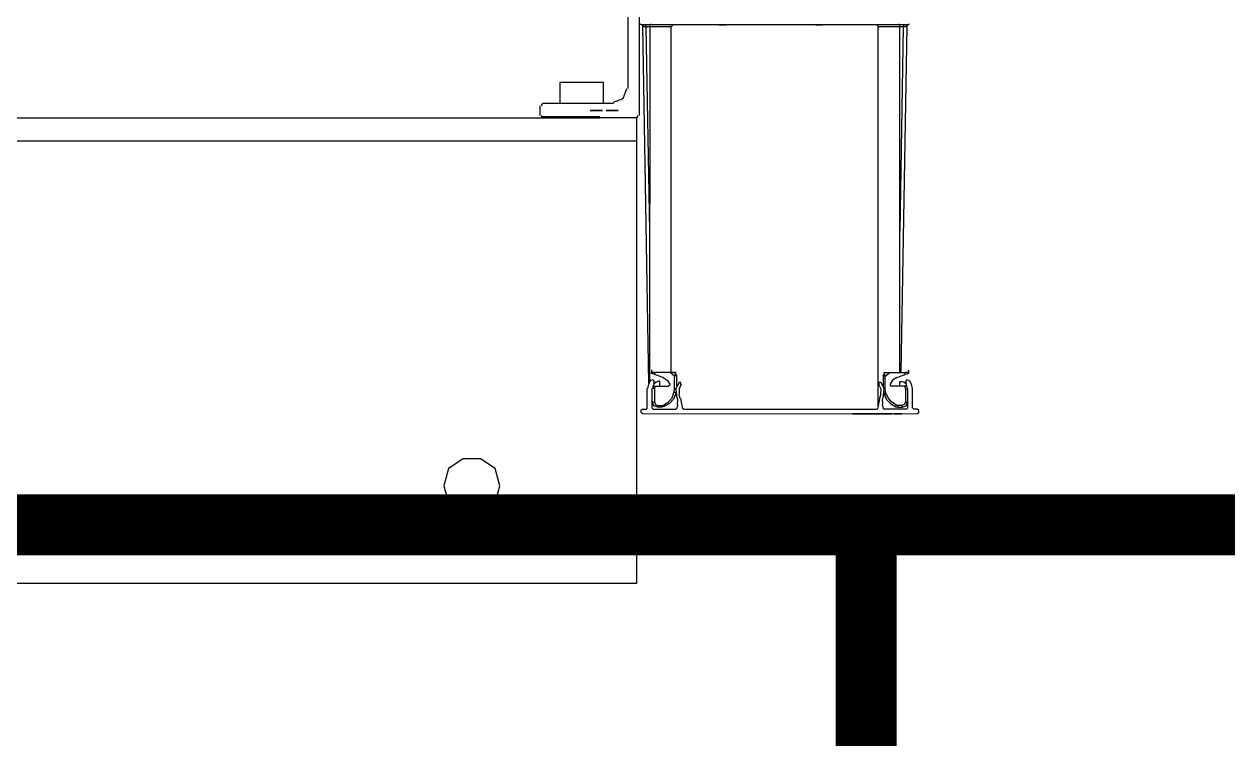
# Model space of a CAD drawing. Header units: millimetres. Extents: x 0 to 99.3, y 0 to 70.2.
# Drawn here: x 22.0454 to 22.4402, y 31.0057 to 31.2399 of the extents above; entities that cross this region are included whole.
import ezdxf

# ---------------------------------------------------------------- set-up
doc = ezdxf.new("R2010")
doc.units = ezdxf.units.MM
doc.layers.add('INST. VOZ Y DATOS', color=40, linetype='Continuous', lineweight=0)
doc.layers.add('Muebles', color=2, linetype='Continuous')

# ---------------------------------------------------------------- blocks, each defined once
blk = doc.blocks.new('racki')
at = {"layer": 'Muebles'}
for p, q in [((1559.0708, 470.53856), (1559.0708, 470.68348)), ((1559.0708, 470.68348), (1559.58563, 470.68348)), ((1559.12204, 470.66026), (1559.11724, 470.65706)), ((1559.12765, 470.66026), (1559.12204, 470.66026)), ((1559.13245, 470.65706), (1559.12765, 470.66026)), ((1559.11724, 470.65706), (1559.11564, 470.65145)), ((1559.13405, 470.65145), (1559.13245, 470.65706)), ((1559.11564, 470.65145), (1559.11724, 470.64585)), ((1559.13245, 470.64585), (1559.13405, 470.65145)), ((1559.11724, 470.64585), (1559.12204, 470.64264)), ((1559.12765, 470.64264), (1559.13245, 470.64585)), ((1559.12204, 470.64264), (1559.12765, 470.64264)), ((1558.97883, 470.62778), (1558.97823, 470.62748)), ((1558.97823, 470.62748), (1558.97823, 470.62678)), ((1558.97823, 470.62678), (1558.97883, 470.62638)), ((1559.0688, 470.62785), (1558.97883, 470.62788)), ((1558.97883, 470.62638), (1558.98003, 470.62638)), ((1558.98013, 470.62617), (1558.98003, 470.62627)), ((1558.98023, 470.62607), (1558.98013, 470.62617)), ((1558.98033, 470.62607), (1558.98033, 470.61957)), ((1558.98183, 470.62607), (1558.98183, 470.61957)), ((1558.98203, 470.62617), (1558.98193, 470.62607)), ((1558.98213, 470.62627), (1558.98203, 470.62617)), ((1558.98213, 470.62637), (1558.98954, 470.62637)), ((1558.98373, 470.62577), (1558.98243, 470.62527)), ((1558.98513, 470.62577), (1558.98373, 470.62577)), ((1558.98373, 470.62557), (1558.98373, 470.62577)), ((1558.98383, 470.62788), (1558.98503, 470.62787)), ((1558.98383, 470.62788), (1558.98643, 470.62787)), ((1558.98463, 470.62787), (1558.98383, 470.62788)), ((1558.98383, 470.62788), (1558.98643, 470.62787)), ((1558.98643, 470.62787), (1558.98383, 470.62788)), ((1558.98383, 470.62788), (1558.98413, 470.62788)), ((1558.98413, 470.62788), (1558.98383, 470.62788)), ((1558.98533, 470.62787), (1558.98383, 470.62788)), ((1558.98383, 470.62788), (1558.98413, 470.62788)), ((1558.98393, 470.62788), (1558.98383, 470.62788)), ((1558.98383, 470.62788), (1558.98393, 470.62788)), ((1558.98383, 470.62788), (1558.98643, 470.62787)), ((1558.98453, 470.62788), (1558.98383, 470.62788)), ((1558.98593, 470.62787), (1558.98383, 470.62788)), ((1558.98383, 470.62788), (1558.98593, 470.62787)), ((1558.98593, 470.62787), (1558.98383, 470.62788)), ((1558.98383, 470.62788), (1558.98643, 470.62787)), ((1558.98643, 470.62787), (1558.98383, 470.62788)), ((1558.98383, 470.62788), (1558.98593, 470.62787)), ((1558.98593, 470.62787), (1558.98383, 470.62788)), ((1558.98383, 470.62788), (1558.98593, 470.62787)), ((1558.98593, 470.62787), (1558.98383, 470.62788)), ((1558.98383, 470.62788), (1558.98643, 470.62787)), ((1558.98643, 470.62787), (1558.98383, 470.62788)), ((1558.98383, 470.62788), (1558.98593, 470.62787)), ((1558.98383, 470.62788), (1558.98643, 470.62787)), ((1558.98453, 470.62788), (1558.98383, 470.62788)), ((1558.98383, 470.62788), (1558.98413, 470.62788)), ((1558.98413, 470.62788), (1558.98383, 470.62788)), ((1558.98383, 470.62788), (1558.98643, 470.62787)), ((1558.98643, 470.62787), (1558.98383, 470.62788)), ((1558.98413, 470.62788), (1558.98383, 470.62788)), ((1558.98383, 470.62788), (1558.98643, 470.62787)), ((1558.98643, 470.62787), (1558.98383, 470.62788)), ((1558.98383, 470.62788), (1558.98543, 470.62787)), ((1558.98543, 470.62787), (1558.98383, 470.62788)), ((1558.98383, 470.62788), (1558.98643, 470.62787)), ((1558.98453, 470.62788), (1558.98383, 470.62788)), ((1558.98383, 470.62788), (1558.98643, 470.62787)), ((1558.98643, 470.62787), (1558.98383, 470.62788)), ((1558.98383, 470.62788), (1558.98413, 470.62788)), ((1558.98383, 470.62788), (1558.98643, 470.62787)), ((1558.98643, 470.62787), (1558.98383, 470.62788)), ((1558.98383, 470.62788), (1558.98543, 470.62787)), ((1558.98543, 470.62787), (1558.98383, 470.62788)), ((1558.98383, 470.62788), (1558.98583, 470.62787)), ((1558.98583, 470.62787), (1558.98383, 470.62788)), ((1558.98393, 470.62788), (1558.98383, 470.62788)), ((1558.98383, 470.62788), (1558.98643, 470.62787)), ((1558.98393, 470.62788), (1558.98653, 470.62787)), ((1558.98403, 470.62788), (1558.98393, 470.62788)), ((1558.98393, 470.62788), (1558.98403, 470.62788)), ((1558.98403, 470.62788), (1558.98393, 470.62788)), ((1558.98413, 470.62788), (1558.98403, 470.62788)), ((1558.98403, 470.62788), (1558.98413, 470.62788)), ((1558.98413, 470.62788), (1558.98403, 470.62788)), ((1558.98413, 470.62788), (1558.98653, 470.62787)), ((1558.98423, 470.62788), (1558.98413, 470.62788)), ((1558.98433, 470.62788), (1558.98423, 470.62788)), ((1558.98443, 470.62788), (1558.98433, 470.62788)), ((1558.98443, 470.62788), (1558.98613, 470.62787)), ((1558.98453, 470.62788), (1558.98443, 470.62788)), ((1558.98453, 470.62788), (1558.98463, 470.62787)), ((1558.98483, 470.62787), (1558.98453, 470.62788)), ((1558.98483, 470.62787), (1558.98453, 470.62788)), ((1558.98483, 470.62787), (1558.98453, 470.62788)), ((1558.98453, 470.62788), (1558.98463, 470.62787)), ((1558.98493, 470.62787), (1558.98453, 470.62788)), ((1558.98463, 470.62787), (1558.98453, 470.62788)), ((1558.98643, 470.62787), (1558.98463, 470.62787)), ((1558.98463, 470.62787), (1558.98473, 470.62787)), ((1558.98463, 470.62787), (1558.98473, 470.62787)), ((1558.98473, 470.62787), (1558.98463, 470.62787)), ((1558.98473, 470.62787), (1558.98483, 470.62787)), ((1558.98473, 470.62787), (1558.98563, 470.62787)), ((1558.98563, 470.62787), (1558.98473, 470.62787)), ((1558.98473, 470.62787), (1558.98563, 470.62787)), ((1558.98563, 470.62787), (1558.98473, 470.62787)), ((1558.98473, 470.62787), (1558.98483, 470.62787)), ((1558.98473, 470.62787), (1558.98563, 470.62787)), ((1558.98563, 470.62787), (1558.98473, 470.62787)), ((1558.98483, 470.62787), (1558.98473, 470.62787)), ((1558.98483, 470.62787), (1558.98533, 470.62787)), ((1558.98553, 470.62787), (1558.98483, 470.62787)), ((1558.98643, 470.62787), (1558.98483, 470.62787)), ((1558.98483, 470.62787), (1558.98643, 470.62787)), ((1558.98643, 470.62787), (1558.98483, 470.62787)), ((1558.98483, 470.62787), (1558.98643, 470.62787)), ((1558.98553, 470.62787), (1558.98483, 470.62787)), ((1558.98553, 470.62787), (1558.98483, 470.62787)), ((1558.98483, 470.62787), (1558.98493, 470.62787)), ((1558.98493, 470.62787), (1558.98483, 470.62787)), ((1558.98643, 470.62787), (1558.98493, 470.62787)), ((1558.98493, 470.62787), (1558.98643, 470.62787)), ((1558.98643, 470.62787), (1558.98493, 470.62787)), ((1558.98493, 470.62787), (1558.98643, 470.62787)), ((1558.98503, 470.62787), (1558.98493, 470.62787)), ((1558.98513, 470.62787), (1558.98503, 470.62787)), ((1558.98513, 470.62787), (1558.98503, 470.62787)), ((1558.98533, 470.62787), (1558.98513, 470.62787)), ((1558.98523, 470.62787), (1558.98513, 470.62787)), ((1558.98573, 470.62557), (1558.98513, 470.62577)), ((1558.98513, 470.62567), (1558.98513, 470.62577)), ((1558.98533, 470.62787), (1558.98523, 470.62787)), ((1558.98563, 470.62787), (1558.98533, 470.62787)), ((1558.98533, 470.62787), (1558.98543, 470.62787)), ((1558.98543, 470.62787), (1558.98533, 470.62787)), ((1558.98543, 470.62787), (1558.98533, 470.62787)), ((1558.98543, 470.62787), (1558.98553, 470.62787)), ((1558.98553, 470.62787), (1558.98543, 470.62787)), ((1558.98583, 470.62787), (1558.98543, 470.62787)), ((1558.98543, 470.62787), (1558.98553, 470.62787)), ((1558.98553, 470.62787), (1558.98543, 470.62787)), ((1558.98583, 470.62787), (1558.98553, 470.62787)), ((1558.98553, 470.62787), (1558.98563, 470.62787)), ((1558.98563, 470.62787), (1558.98553, 470.62787)), ((1558.98583, 470.62787), (1558.98553, 470.62787)), ((1558.98583, 470.62787), (1558.98553, 470.62787)), ((1558.98553, 470.62787), (1558.98563, 470.62787)), ((1558.98563, 470.62787), (1558.98553, 470.62787)), ((1558.98583, 470.62787), (1558.98563, 470.62787)), ((1558.98563, 470.62787), (1558.98573, 470.62787)), ((1558.98573, 470.62787), (1558.98563, 470.62787)), ((1558.98563, 470.62787), (1558.98573, 470.62787)), ((1558.98573, 470.62787), (1558.98563, 470.62787)), ((1558.98573, 470.62787), (1558.98583, 470.62787)), ((1558.98583, 470.62787), (1558.98573, 470.62787)), ((1558.98573, 470.62787), (1558.98583, 470.62787)), ((1558.98583, 470.62787), (1558.98573, 470.62787)), ((1558.98643, 470.62787), (1558.98583, 470.62787)), ((1558.98593, 470.62787), (1558.98583, 470.62787)), ((1558.98643, 470.62787), (1558.98583, 470.62787)), ((1558.98643, 470.62787), (1558.98583, 470.62787)), ((1558.98583, 470.62787), (1558.98643, 470.62787)), ((1558.98643, 470.62787), (1558.98583, 470.62787)), ((1558.98593, 470.62787), (1558.98583, 470.62787)), ((1558.98613, 470.62787), (1558.98593, 470.62787)), ((1558.98613, 470.62787), (1558.98593, 470.62787)), ((1558.98623, 470.62787), (1558.98613, 470.62787)), ((1558.98633, 470.62787), (1558.98623, 470.62787)), ((1558.98643, 470.62787), (1558.98633, 470.62787)), ((1558.99985, 470.62787), (1558.98714, 470.62787)), ((1558.98714, 470.62787), (1558.99985, 470.62787)), ((1558.99985, 470.62787), (1558.98714, 470.62787)), ((1558.99874, 470.62787), (1558.98824, 470.62787)), ((1558.98824, 470.62787), (1558.99154, 470.62787)), ((1558.99414, 470.62787), (1558.98944, 470.62787)), ((1558.98944, 470.62787), (1558.99534, 470.62787)), ((1558.98944, 470.62787), (1558.99164, 470.62787)), ((1558.99164, 470.62787), (1558.98944, 470.62787)), ((1558.98944, 470.62787), (1558.99534, 470.62787)), ((1558.99724, 470.62787), (1558.98944, 470.62787)), ((1558.98944, 470.62787), (1558.99194, 470.62787)), ((1558.99534, 470.62787), (1558.98944, 470.62787)), ((1558.98944, 470.62787), (1558.99534, 470.62787)), ((1558.98944, 470.62787), (1558.99414, 470.62787)), ((1558.98954, 470.62787), (1558.98944, 470.62787)), ((1558.98944, 470.62787), (1558.99534, 470.62787)), ((1558.99214, 470.62787), (1558.98944, 470.62787)), ((1558.98944, 470.62787), (1558.99044, 470.62787)), ((1558.99044, 470.62787), (1558.98944, 470.62787)), ((1558.98964, 470.62787), (1558.98954, 470.62787)), ((1558.98984, 470.62627), (1558.98954, 470.62637)), ((1558.98974, 470.62787), (1558.98964, 470.62787)), ((1558.98984, 470.62787), (1558.98974, 470.62787)), ((1558.98994, 470.62787), (1558.98984, 470.62787)), ((1558.99004, 470.62597), (1558.98984, 470.62627)), ((1558.99004, 470.62787), (1558.98994, 470.62787)), ((1558.99014, 470.62787), (1558.99004, 470.62787)), ((1558.99024, 470.62487), (1558.99004, 470.62587)), ((1558.99024, 470.62787), (1558.99014, 470.62787)), ((1558.99024, 470.62787), (1558.99014, 470.62787)), ((1558.99044, 470.62787), (1558.99024, 470.62787)), ((1558.99454, 470.62787), (1558.99024, 470.62787)), ((1558.99064, 470.62787), (1558.99044, 470.62787)), ((1558.99534, 470.62787), (1558.99064, 470.62787)), ((1558.99084, 470.62787), (1558.99074, 470.62787)), ((1558.99074, 470.62787), (1558.99084, 470.62787)), ((1558.99414, 470.62787), (1558.99084, 470.62787)), ((1558.99084, 470.62787), (1558.99094, 470.62787)), ((1558.99104, 470.62787), (1558.99084, 470.62787)), ((1558.99084, 470.62787), (1558.99094, 470.62787)), ((1558.99094, 470.62787), (1558.99104, 470.62787)), ((1558.99094, 470.62787), (1558.99104, 470.62787)), ((1558.99104, 470.62787), (1558.99114, 470.62787)), ((1558.99104, 470.62787), (1558.99114, 470.62787)), ((1558.99114, 470.62787), (1558.99124, 470.62787)), ((1558.99114, 470.62787), (1558.99534, 470.62787)), ((1558.99114, 470.62287), (1558.99164, 470.62587)), ((1558.99124, 470.62787), (1558.99374, 470.62787)), ((1558.99134, 470.62787), (1558.99534, 470.62787)), ((1558.99534, 470.62787), (1558.99134, 470.62787)), ((1558.99154, 470.62787), (1558.99164, 470.62787)), ((1558.99164, 470.62787), (1558.99174, 470.62787)), ((1558.99184, 470.62627), (1558.99164, 470.62597)), ((1558.99334, 470.62787), (1558.99174, 470.62787)), ((1558.99174, 470.62787), (1558.99334, 470.62787)), ((1558.99174, 470.62787), (1558.99184, 470.62787)), ((1558.99184, 470.62787), (1558.99194, 470.62787)), ((1558.99214, 470.62637), (1558.99184, 470.62627)), ((1558.99194, 470.62787), (1558.99204, 470.62787)), ((1558.99194, 470.62787), (1558.99204, 470.62787)), ((1558.99204, 470.62787), (1558.99514, 470.62787)), ((1558.99204, 470.62787), (1558.99214, 470.62787)), ((1558.99204, 470.62787), (1558.99214, 470.62787)), ((1558.99214, 470.62787), (1558.99334, 470.62787)), ((1558.99214, 470.62787), (1558.99794, 470.62787)), ((1558.99274, 470.62787), (1558.99214, 470.62787)), ((1558.99214, 470.62787), (1558.99224, 470.62787)), ((1558.99274, 470.62787), (1558.99214, 470.62787)), ((1558.99214, 470.62787), (1558.99224, 470.62787)), ((1558.99224, 470.62787), (1558.99214, 470.62787)), ((1558.99214, 470.62787), (1558.99264, 470.62787)), ((1558.99214, 470.62787), (1558.99234, 470.62787)), ((1559.05539, 470.62636), (1558.99214, 470.62637)), ((1558.99234, 470.62787), (1558.99224, 470.62787)), ((1558.99224, 470.62787), (1558.99284, 470.62787)), ((1558.99224, 470.62787), (1558.99284, 470.62787)), ((1558.99264, 470.62787), (1558.99224, 470.62787)), ((1558.99234, 470.62787), (1558.99744, 470.62787)), ((1558.99244, 470.62787), (1558.99234, 470.62787)), ((1558.99254, 470.62787), (1558.99244, 470.62787)), ((1558.99264, 470.62787), (1558.99254, 470.62787)), ((1558.99274, 470.62787), (1558.99264, 470.62787)), ((1558.99314, 470.62787), (1558.99264, 470.62787)), ((1558.99264, 470.62787), (1558.99314, 470.62787)), ((1558.99284, 470.62787), (1558.99274, 470.62787)), ((1558.99294, 470.62787), (1558.99274, 470.62787)), ((1558.99324, 470.62787), (1558.99274, 470.62787)), ((1558.99294, 470.62787), (1558.99284, 470.62787)), ((1558.99284, 470.62787), (1558.99314, 470.62787)), ((1558.99284, 470.62787), (1558.99334, 470.62787)), ((1558.99314, 470.62787), (1558.99294, 470.62787)), ((1558.99324, 470.62787), (1558.99294, 470.62787)), ((1558.99324, 470.62787), (1558.99314, 470.62787)), ((1558.99534, 470.62787), (1558.99314, 470.62787)), ((1558.99314, 470.62787), (1558.99534, 470.62787)), ((1558.99314, 470.62787), (1558.99334, 470.62787)), ((1558.99364, 470.62787), (1558.99314, 470.62787)), ((1558.99314, 470.62787), (1558.99364, 470.62787)), ((1558.99344, 470.62787), (1558.99324, 470.62787)), ((1558.99354, 470.62787), (1558.99324, 470.62787)), ((1558.99604, 470.62787), (1558.99324, 470.62787)), ((1558.99324, 470.62787), (1558.99334, 470.62787)), ((1558.99384, 470.62787), (1558.99324, 470.62787)), ((1558.99334, 470.62787), (1558.99324, 470.62787)), ((1558.99324, 470.62787), (1558.99334, 470.62787)), ((1558.99334, 470.62787), (1558.99394, 470.62787)), ((1558.99334, 470.62787), (1558.99354, 470.62787)), ((1558.99334, 470.62787), (1558.99394, 470.62787)), ((1558.99344, 470.62787), (1558.99334, 470.62787)), ((1558.99334, 470.62787), (1558.99344, 470.62787)), ((1558.99354, 470.62787), (1558.99334, 470.62787)), ((1558.99334, 470.62787), (1558.99354, 470.62787)), ((1558.99334, 470.62787), (1558.99354, 470.62787)), ((1558.99344, 470.62787), (1558.99334, 470.62787)), ((1558.99354, 470.62787), (1558.99344, 470.62787)), ((1558.99364, 470.62787), (1558.99344, 470.62787)), ((1558.99344, 470.62787), (1558.99374, 470.62787)), ((1558.99364, 470.62787), (1558.99344, 470.62787)), ((1558.99374, 470.62787), (1558.99354, 470.62787)), ((1558.99384, 470.62787), (1558.99354, 470.62787)), ((1558.99354, 470.62787), (1558.99364, 470.62787)), ((1558.99374, 470.62787), (1558.99354, 470.62787)), ((1558.99354, 470.62787), (1558.99374, 470.62787)), ((1558.99354, 470.62787), (1558.99364, 470.62787)), ((1558.99364, 470.62787), (1558.99564, 470.62787)), ((1558.99414, 470.62787), (1558.99364, 470.62787)), ((1558.99364, 470.62787), (1558.99414, 470.62787)), ((1558.99394, 470.62787), (1558.99364, 470.62787)), ((1558.99364, 470.62787), (1558.99384, 470.62787)), ((1558.99374, 470.62787), (1558.99364, 470.62787)), ((1558.99374, 470.62787), (1558.99384, 470.62787)), ((1558.99394, 470.62787), (1558.99374, 470.62787)), ((1558.99374, 470.62787), (1558.99384, 470.62787)), ((1558.99384, 470.62787), (1558.99374, 470.62787)), ((1558.99374, 470.62787), (1558.99414, 470.62787)), ((1558.99394, 470.62787), (1558.99374, 470.62787)), ((1558.99384, 470.62787), (1558.99814, 470.62787)), ((1558.99384, 470.62787), (1558.99394, 470.62787)), ((1558.99444, 470.62787), (1558.99384, 470.62787)), ((1558.99384, 470.62787), (1558.99394, 470.62787)), ((1558.99414, 470.62787), (1558.99384, 470.62787)), ((1558.99384, 470.62787), (1558.99404, 470.62787)), ((1558.99394, 470.62787), (1558.99404, 470.62787)), ((1558.99414, 470.62787), (1558.99394, 470.62787)), ((1558.99394, 470.62787), (1558.99414, 470.62787)), ((1558.99394, 470.62787), (1558.99444, 470.62787)), ((1558.99424, 470.62787), (1558.99394, 470.62787)), ((1558.99394, 470.62787), (1558.99424, 470.62787)), ((1558.99414, 470.62787), (1558.99394, 470.62787)), ((1558.99404, 470.62787), (1558.99414, 470.62787)), ((1558.99404, 470.62787), (1558.99424, 470.62787)), ((1558.99424, 470.62787), (1558.99414, 470.62787)), ((1558.99414, 470.62787), (1558.99444, 470.62787)), ((1558.99414, 470.62787), (1558.99534, 470.62787)), ((1558.99534, 470.62787), (1558.99414, 470.62787)), ((1558.99414, 470.62787), (1558.99464, 470.62787)), ((1558.99464, 470.62787), (1558.99414, 470.62787)), ((1558.99424, 470.62787), (1558.99414, 470.62787)), ((1558.99414, 470.62787), (1558.99424, 470.62787)), ((1558.99434, 470.62787), (1558.99414, 470.62787)), ((1558.99444, 470.62787), (1558.99424, 470.62787)), ((1558.99424, 470.62787), (1558.99444, 470.62787)), ((1558.99444, 470.62787), (1558.99434, 470.62787)), ((1558.99464, 470.62787), (1558.99444, 470.62787)), ((1558.99444, 470.62787), (1558.99494, 470.62787)), ((1558.99444, 470.62787), (1558.99494, 470.62787)), ((1558.99494, 470.62787), (1558.99444, 470.62787)), ((1558.99444, 470.62787), (1558.99454, 470.62787)), ((1558.99464, 470.62787), (1558.99444, 470.62787)), ((1558.99464, 470.62787), (1558.99454, 470.62787)), ((1558.99454, 470.62787), (1558.99474, 470.62787)), ((1558.99464, 470.62787), (1558.99554, 470.62787)), ((1558.99484, 470.62787), (1558.99464, 470.62787)), ((1558.99464, 470.62787), (1558.99514, 470.62787)), ((1558.99514, 470.62787), (1558.99464, 470.62787)), ((1558.99474, 470.62787), (1558.99464, 470.62787)), ((1558.99484, 470.62787), (1558.99464, 470.62787)), ((1558.99484, 470.62787), (1558.99474, 470.62787)), ((1558.99474, 470.62787), (1558.99494, 470.62787)), ((1558.99504, 470.62787), (1558.99484, 470.62787)), ((1558.99494, 470.62787), (1558.99484, 470.62787)), ((1558.99504, 470.62787), (1558.99484, 470.62787)), ((1558.99494, 470.62787), (1558.99544, 470.62787)), ((1558.99494, 470.62787), (1558.99544, 470.62787)), ((1558.99494, 470.62787), (1558.99534, 470.62787)), ((1558.99544, 470.62787), (1558.99494, 470.62787)), ((1558.99504, 470.62787), (1558.99494, 470.62787)), ((1558.99494, 470.62787), (1558.99514, 470.62787)), ((1558.99524, 470.62787), (1558.99504, 470.62787)), ((1558.99514, 470.62787), (1558.99504, 470.62787)), ((1558.99524, 470.62787), (1558.99504, 470.62787)), ((1558.99514, 470.62787), (1558.99534, 470.62787)), ((1558.99514, 470.62787), (1558.99564, 470.62787)), ((1558.99564, 470.62787), (1558.99514, 470.62787)), ((1558.99524, 470.62787), (1558.99514, 470.62787)), ((1558.99514, 470.62787), (1558.99534, 470.62787)), ((1558.99544, 470.62787), (1558.99524, 470.62787)), ((1558.99534, 470.62787), (1558.99524, 470.62787)), ((1558.99544, 470.62787), (1558.99524, 470.62787)), ((1558.99534, 470.62787), (1558.99824, 470.62787)), ((1558.99534, 470.62787), (1558.99554, 470.62787)), ((1558.99534, 470.62787), (1558.99584, 470.62787)), ((1558.99534, 470.62787), (1558.99554, 470.62787)), ((1558.99564, 470.62787), (1558.99544, 470.62787)), ((1558.99544, 470.62787), (1558.99594, 470.62787)), ((1558.99584, 470.62787), (1558.99544, 470.62787)), ((1558.99564, 470.62787), (1558.99544, 470.62787)), ((1558.99554, 470.62787), (1558.99584, 470.62787)), ((1558.99554, 470.62787), (1558.99574, 470.62787)), ((1558.99584, 470.62787), (1558.99564, 470.62787)), ((1558.99564, 470.62787), (1558.99574, 470.62787)), ((1558.99564, 470.62787), (1558.99614, 470.62787)), ((1558.99604, 470.62787), (1558.99564, 470.62787)), ((1558.99584, 470.62787), (1558.99564, 470.62787)), ((1558.99574, 470.62787), (1558.99584, 470.62787)), ((1558.99574, 470.62787), (1558.99594, 470.62787)), ((1558.99604, 470.62787), (1558.99584, 470.62787)), ((1558.99584, 470.62787), (1558.99604, 470.62787)), ((1558.99584, 470.62787), (1558.99594, 470.62787)), ((1558.99584, 470.62787), (1558.99634, 470.62787)), ((1558.99634, 470.62787), (1558.99584, 470.62787)), ((1558.99594, 470.62787), (1558.99584, 470.62787)), ((1558.99594, 470.62787), (1558.99614, 470.62787)), ((1558.99594, 470.62787), (1558.99604, 470.62787)), ((1558.99614, 470.62787), (1558.99594, 470.62787)), ((1558.99594, 470.62787), (1558.99604, 470.62787)), ((1558.99614, 470.62787), (1558.99604, 470.62787)), ((1558.99604, 470.62787), (1558.99624, 470.62787)), ((1558.99654, 470.62787), (1558.99604, 470.62787)), ((1558.99604, 470.62787), (1558.99624, 470.62787)), ((1558.99634, 470.62787), (1558.99614, 470.62787)), ((1558.99614, 470.62787), (1558.99634, 470.62787)), ((1558.99614, 470.62787), (1558.99654, 470.62787)), ((1558.99634, 470.62787), (1558.99614, 470.62787)), ((1558.99624, 470.62787), (1558.99634, 470.62787)), ((1558.99634, 470.62787), (1558.99624, 470.62787)), ((1558.99624, 470.62787), (1558.99634, 470.62787)), ((1558.99624, 470.62787), (1558.99644, 470.62787)), ((1558.99654, 470.62787), (1558.99634, 470.62787)), ((1558.99634, 470.62787), (1558.99644, 470.62787)), ((1558.99634, 470.62787), (1558.99704, 470.62787)), ((1558.99634, 470.62787), (1558.99704, 470.62787)), ((1558.99714, 470.62787), (1558.99634, 470.62787)), ((1558.99634, 470.62787), (1558.99644, 470.62787)), ((1558.99644, 470.62787), (1558.99634, 470.62787)), ((1558.99634, 470.62787), (1558.99644, 470.62787)), ((1558.99644, 470.62787), (1558.99634, 470.62787)), ((1558.99654, 470.62787), (1558.99634, 470.62787)), ((1558.99644, 470.62787), (1558.99664, 470.62787)), ((1558.99644, 470.62787), (1558.99664, 470.62787)), ((1558.99664, 470.62787), (1558.99644, 470.62787)), ((1558.99644, 470.62787), (1558.99664, 470.62787)), ((1558.99664, 470.62787), (1558.99644, 470.62787)), ((1558.99644, 470.62787), (1558.99664, 470.62787)), ((1558.99674, 470.62787), (1558.99654, 470.62787)), ((1558.99654, 470.62787), (1558.99694, 470.62787)), ((1558.99684, 470.62787), (1558.99654, 470.62787)), ((1558.99664, 470.62787), (1558.99654, 470.62787)), ((1558.99664, 470.62787), (1558.99814, 470.62787)), ((1558.99664, 470.62787), (1558.99674, 470.62787)), ((1558.99664, 470.62787), (1558.99684, 470.62787)), ((1558.99674, 470.62787), (1558.99664, 470.62787)), ((1558.99664, 470.62787), (1558.99674, 470.62787)), ((1558.99684, 470.62787), (1558.99664, 470.62787)), ((1558.99664, 470.62787), (1558.99674, 470.62787)), ((1558.99684, 470.62787), (1558.99674, 470.62787)), ((1558.99674, 470.62787), (1558.99684, 470.62787)), ((1558.99694, 470.62787), (1558.99674, 470.62787)), ((1558.99674, 470.62787), (1558.99694, 470.62787)), ((1558.99674, 470.62787), (1558.99694, 470.62787)), ((1558.99704, 470.62787), (1558.99684, 470.62787)), ((1558.99684, 470.62787), (1558.99704, 470.62787)), ((1558.99754, 470.62787), (1558.99684, 470.62787)), ((1558.99684, 470.62787), (1558.99694, 470.62787)), ((1558.99694, 470.62787), (1558.99684, 470.62787)), ((1558.99694, 470.62787), (1558.99754, 470.62787)), ((1558.99694, 470.62787), (1558.99704, 470.62787)), ((1558.99714, 470.62787), (1558.99704, 470.62787)), ((1558.99704, 470.62787), (1558.99714, 470.62787)), ((1558.99704, 470.62787), (1558.99764, 470.62787)), ((1558.99704, 470.62787), (1558.99764, 470.62787)), ((1558.99704, 470.62787), (1558.99724, 470.62787)), ((1558.99734, 470.62787), (1558.99714, 470.62787)), ((1558.99714, 470.62787), (1558.99724, 470.62787)), ((1558.99764, 470.62787), (1558.99714, 470.62787)), ((1558.99744, 470.62787), (1558.99734, 470.62787)), ((1558.99754, 470.62787), (1558.99744, 470.62787)), ((1558.99744, 470.62787), (1558.99754, 470.62787)), ((1558.99764, 470.62787), (1558.99754, 470.62787)), ((1558.99754, 470.62787), (1558.99814, 470.62787)), ((1558.99804, 470.62787), (1558.99754, 470.62787)), ((1558.99754, 470.62787), (1558.99764, 470.62787)), ((1558.99774, 470.62787), (1558.99764, 470.62787)), ((1558.99764, 470.62787), (1558.99804, 470.62787)), ((1558.99764, 470.62787), (1558.99804, 470.62787)), ((1558.99814, 470.62787), (1558.99764, 470.62787)), ((1558.99764, 470.62787), (1558.99784, 470.62787)), ((1558.99784, 470.62787), (1558.99774, 470.62787)), ((1558.99794, 470.62787), (1558.99784, 470.62787)), ((1558.99784, 470.62787), (1558.99794, 470.62787)), ((1558.99804, 470.62787), (1558.99794, 470.62787)), ((1558.99794, 470.62787), (1558.99804, 470.62787)), ((1558.99804, 470.62787), (1558.99814, 470.62787)), ((1558.99814, 470.62787), (1558.99804, 470.62787)), ((1558.99804, 470.62787), (1558.99814, 470.62787)), ((1558.99814, 470.62787), (1558.99804, 470.62787)), ((1558.99804, 470.62787), (1558.99814, 470.62787)), ((1558.99814, 470.62787), (1558.99824, 470.62787)), ((1558.99824, 470.62787), (1558.99834, 470.62787)), ((1558.99834, 470.62787), (1558.99844, 470.62787)), ((1558.99844, 470.62787), (1558.99854, 470.62787)), ((1558.99854, 470.62787), (1558.99864, 470.62787)), ((1558.99864, 470.62787), (1558.99874, 470.62787)), ((1559.00005, 470.62787), (1558.99915, 470.62787)), ((1558.99915, 470.62787), (1558.99985, 470.62787)), ((1558.99985, 470.62787), (1558.99915, 470.62787)), ((1558.99915, 470.62787), (1558.99985, 470.62787)), ((1558.99985, 470.62787), (1558.99915, 470.62787)), ((1558.99915, 470.62787), (1559.00005, 470.62787)), ((1558.99985, 470.62787), (1558.99915, 470.62787)), ((1558.99915, 470.62787), (1558.99985, 470.62787)), ((1558.99935, 470.62787), (1559.00005, 470.62787)), ((1559.00005, 470.62787), (1558.99935, 470.62787)), ((1559.00005, 470.62787), (1558.99985, 470.62787)), ((1558.99985, 470.62787), (1559.00005, 470.62787)), ((1559.05569, 470.62626), (1559.05539, 470.62636)), ((1559.05589, 470.62595), (1559.05569, 470.62626)), ((1559.05639, 470.62285), (1559.05589, 470.62585)), ((1559.05739, 470.62485), (1559.05749, 470.62585)), ((1559.05769, 470.62625), (1559.05749, 470.62595)), ((1559.05799, 470.62635), (1559.05769, 470.62625)), ((1559.0655, 470.62635), (1559.05799, 470.62635)), ((1559.0618, 470.62555), (1559.0625, 470.62575)), ((1559.0625, 470.62575), (1559.0638, 470.62575)), ((1559.0625, 470.62565), (1559.0625, 470.62575)), ((1559.0638, 470.62555), (1559.0638, 470.62575)), ((1559.0638, 470.62575), (1559.0652, 470.62525)), ((1559.0656, 470.62615), (1559.0655, 470.62625)), ((1559.0657, 470.62605), (1559.0656, 470.62615)), ((1559.0657, 470.62605), (1559.0657, 470.61955)), ((1559.0674, 470.62615), (1559.0673, 470.62605)), ((1559.0673, 470.62605), (1559.0673, 470.61955)), ((1559.0675, 470.62625), (1559.0674, 470.62615)), ((1559.0688, 470.62635), (1559.0675, 470.62635)), ((1559.0694, 470.62735), (1559.0688, 470.62775)), ((1559.0688, 470.62635), (1559.0694, 470.62665)), ((1559.0694, 470.62665), (1559.0694, 470.62735)), ((1558.98243, 470.62527), (1558.98183, 470.62387)), ((1558.98213, 470.62397), (1558.98183, 470.62387)), ((1558.98263, 470.62407), (1558.98213, 470.62397)), ((1558.98263, 470.62407), (1558.98303, 470.62487)), ((1558.98263, 470.61967), (1558.98263, 470.62407)), ((1558.98303, 470.62487), (1558.98383, 470.62517)), ((1558.98383, 470.62517), (1558.98373, 470.62557)), ((1558.98383, 470.62517), (1558.98513, 470.62517)), ((1558.98513, 470.62547), (1558.98513, 470.62567)), ((1558.98513, 470.62517), (1558.98513, 470.62547)), ((1558.98513, 470.62517), (1558.98553, 470.62507)), ((1558.98563, 470.62527), (1558.98553, 470.62507)), ((1558.98553, 470.62507), (1558.98713, 470.62407)), ((1558.98573, 470.62547), (1558.98563, 470.62527)), ((1558.98573, 470.62557), (1558.98573, 470.62547)), ((1558.98753, 470.62457), (1558.98573, 470.62557)), ((1558.98713, 470.62407), (1558.98833, 470.62267)), ((1558.98894, 470.62307), (1558.98753, 470.62457)), ((1558.98833, 470.62267), (1558.98904, 470.62097)), ((1558.98964, 470.62117), (1558.98894, 470.62307)), ((1558.98984, 470.62187), (1558.98964, 470.61967)), ((1558.98984, 470.62187), (1558.99024, 470.62337)), ((1558.99024, 470.62337), (1558.99014, 470.62487)), ((1558.99074, 470.62147), (1558.99094, 470.62217)), ((1558.99094, 470.62217), (1558.99114, 470.62287)), ((1558.99157, 470.62546), (1558.99154, 470.5011)), ((1559.05649, 470.62285), (1559.05669, 470.62215)), ((1559.05669, 470.62215), (1559.05689, 470.62145)), ((1559.05739, 470.62485), (1559.05729, 470.62335)), ((1559.05729, 470.62335), (1559.05769, 470.62185)), ((1559.05789, 470.61965), (1559.05769, 470.62185)), ((1559.05789, 470.62115), (1559.05869, 470.62305)), ((1559.05919, 470.62265), (1559.05859, 470.62095)), ((1559.05869, 470.62305), (1559.05999, 470.62455)), ((1559.0604, 470.62405), (1559.05919, 470.62265)), ((1559.05999, 470.62455), (1559.0618, 470.62555)), ((1559.062, 470.62505), (1559.0604, 470.62405)), ((1559.0618, 470.62555), (1559.0619, 470.62545)), ((1559.0619, 470.62545), (1559.0619, 470.62525)), ((1559.0619, 470.62525), (1559.062, 470.62505)), ((1559.0625, 470.62515), (1559.062, 470.62505)), ((1559.0625, 470.62545), (1559.0625, 470.62565)), ((1559.0625, 470.62515), (1559.0625, 470.62545)), ((1559.0638, 470.62515), (1559.0625, 470.62515)), ((1559.0638, 470.62515), (1559.0638, 470.62555)), ((1559.0646, 470.62485), (1559.0638, 470.62515)), ((1559.0649, 470.62405), (1559.0646, 470.62485)), ((1559.0649, 470.61965), (1559.0649, 470.62405)), ((1559.0649, 470.62405), (1559.0655, 470.62395)), ((1559.0652, 470.62525), (1559.0657, 470.62385)), ((1559.0655, 470.62395), (1559.0657, 470.62385)), ((1558.98033, 470.61957), (1558.98063, 470.61817)), ((1558.98063, 470.61817), (1558.98133, 470.61697)), ((1558.98213, 470.61967), (1558.98183, 470.61957)), ((1558.98193, 470.61957), (1558.98213, 470.61877)), ((1558.98203, 470.61887), (1558.98213, 470.61887)), ((1558.98263, 470.61967), (1558.98213, 470.61967)), ((1558.98213, 470.61887), (1558.98233, 470.61887)), ((1558.98213, 470.61877), (1558.98253, 470.61807)), ((1558.98233, 470.61887), (1558.98253, 470.61887)), ((1558.98263, 470.61727), (1558.98243, 470.61797)), ((1558.98253, 470.61887), (1558.98293, 470.61887)), ((1558.98253, 470.61807), (1558.98313, 470.61757)), ((1558.98293, 470.61887), (1558.98263, 470.61967)), ((1558.98293, 470.61887), (1558.98723, 470.61887)), ((1558.98443, 470.61887), (1558.98443, 470.61727)), ((1558.98683, 470.61687), (1558.98763, 470.61817)), ((1558.98763, 470.61867), (1558.98723, 470.61887)), ((1558.98763, 470.61817), (1558.98763, 470.61867)), ((1558.98904, 470.62097), (1558.98924, 470.61997)), ((1558.98934, 470.62097), (1558.98904, 470.62097)), ((1558.98924, 470.61997), (1558.98923, 470.61556)), ((1558.98964, 470.61997), (1558.98924, 470.61997)), ((1558.98964, 470.62097), (1558.98934, 470.62097)), ((1558.98964, 470.61967), (1558.99064, 470.61767)), ((1558.98993, 470.61536), (1558.98994, 470.61877)), ((1558.99074, 470.62137), (1558.99064, 470.61977)), ((1558.99064, 470.61977), (1558.99134, 470.61827)), ((1558.99134, 470.61766), (1558.99134, 470.61827)), ((1559.05619, 470.61825), (1559.05689, 470.61975)), ((1559.05629, 470.61825), (1559.05629, 470.61765)), ((1559.05689, 470.61975), (1559.05679, 470.62135)), ((1559.05689, 470.61765), (1559.05789, 470.61965)), ((1559.05769, 470.61535), (1559.05769, 470.61875)), ((1559.05799, 470.62095), (1559.05819, 470.62095)), ((1559.05799, 470.61995), (1559.05839, 470.61995)), ((1559.05819, 470.62095), (1559.05859, 470.62095)), ((1559.05859, 470.62095), (1559.05839, 470.61995)), ((1559.05839, 470.61995), (1559.05839, 470.61555)), ((1559.05989, 470.61815), (1559.05999, 470.61865)), ((1559.06079, 470.61685), (1559.05989, 470.61815)), ((1559.05999, 470.61865), (1559.06039, 470.61885)), ((1559.0647, 470.61885), (1559.06039, 470.61885)), ((1559.0632, 470.61885), (1559.0632, 470.61725)), ((1559.0644, 470.61755), (1559.065, 470.61805)), ((1559.0647, 470.61885), (1559.0649, 470.61965)), ((1559.065, 470.61885), (1559.0647, 470.61885)), ((1559.0649, 470.61965), (1559.0655, 470.61965)), ((1559.0653, 470.61885), (1559.065, 470.61885)), ((1559.065, 470.61805), (1559.0654, 470.61875)), ((1559.0652, 470.61795), (1559.065, 470.61725)), ((1559.0655, 470.61885), (1559.0653, 470.61885)), ((1559.0654, 470.61875), (1559.0656, 470.61955)), ((1559.0655, 470.61965), (1559.0657, 470.61955)), ((1559.0656, 470.61885), (1559.0655, 470.61885)), ((1559.0662, 470.61694), (1559.0669, 470.61815)), ((1559.06674, 470.61787), (1559.0688, 470.50078)), ((1559.0669, 470.61815), (1559.0672, 470.61955)), ((1558.98143, 470.61697), (1558.98213, 470.61677)), ((1558.98163, 470.61466), (1558.98193, 470.61476)), ((1558.98163, 470.61436), (1558.98163, 470.61466)), ((1558.98163, 470.61436), (1558.98193, 470.61436)), ((1558.98163, 470.61356), (1558.98163, 470.61436)), ((1558.98193, 470.61476), (1558.98273, 470.61506)), ((1558.98193, 470.61436), (1558.98263, 470.61436)), ((1558.98213, 470.61677), (1558.98263, 470.61727)), ((1558.98223, 470.501), (1558.98412, 470.61436)), ((1558.98263, 470.61436), (1558.98283, 470.61436)), ((1558.98543, 470.61597), (1558.98273, 470.61506)), ((1558.98273, 470.61506), (1558.98273, 470.61436)), ((1558.98553, 470.61436), (1558.98283, 470.61436)), ((1558.98313, 470.61757), (1558.98383, 470.61737)), ((1558.98383, 470.61737), (1558.98393, 470.61737)), ((1558.98393, 470.61737), (1558.98403, 470.61737)), ((1558.98443, 470.61727), (1558.98403, 470.61727)), ((1558.98453, 470.5011), (1558.98456, 470.61436)), ((1558.98543, 470.61597), (1558.98683, 470.61687)), ((1558.98773, 470.61436), (1558.98553, 470.61436)), ((1558.98923, 470.61556), (1558.98773, 470.61436)), ((1558.98923, 470.61436), (1558.98773, 470.61436)), ((1558.98903, 470.61436), (1558.98963, 470.61476)), ((1558.98973, 470.61546), (1558.98923, 470.61556)), ((1558.98923, 470.61556), (1558.98953, 470.61506)), ((1558.98983, 470.61436), (1558.98923, 470.61436)), ((1558.98953, 470.61486), (1558.98973, 470.61506)), ((1558.98953, 470.61506), (1558.98963, 470.61476)), ((1558.98993, 470.61536), (1558.98973, 470.61546)), ((1558.98973, 470.61506), (1558.98983, 470.61536)), ((1558.98993, 470.61536), (1558.98993, 470.61526)), ((1558.99074, 470.61767), (1558.99134, 470.61766)), ((1559.05629, 470.61765), (1559.05689, 470.61765)), ((1559.05769, 470.61535), (1559.05789, 470.61545)), ((1559.05769, 470.61535), (1559.05769, 470.61525)), ((1559.05769, 470.61535), (1559.05779, 470.61505)), ((1559.05779, 470.61505), (1559.05799, 470.61485)), ((1559.05779, 470.61434), (1559.05829, 470.61434)), ((1559.05789, 470.61545), (1559.05839, 470.61555)), ((1559.05799, 470.61505), (1559.05789, 470.61475)), ((1559.05849, 470.61434), (1559.05789, 470.61475)), ((1559.05839, 470.61555), (1559.05799, 470.61505)), ((1559.05829, 470.61434), (1559.05979, 470.61434)), ((1559.05839, 470.61555), (1559.05979, 470.61434)), ((1559.05952, 470.61434), (1559.05949, 470.50108)), ((1559.05979, 470.61434), (1559.06209, 470.61434)), ((1559.06209, 470.61595), (1559.06079, 470.61685)), ((1559.06209, 470.61595), (1559.0649, 470.61504)), ((1559.06209, 470.61434), (1559.0648, 470.61434)), ((1559.0632, 470.61725), (1559.0635, 470.61725)), ((1559.0636, 470.61735), (1559.0637, 470.61735)), ((1559.0637, 470.61735), (1559.0644, 470.61755)), ((1559.0637, 470.61735), (1559.0638, 470.61735)), ((1559.0649, 470.61434), (1559.0648, 470.61434)), ((1559.0649, 470.61434), (1559.0649, 470.61504)), ((1559.0649, 470.61504), (1559.0656, 470.61474)), ((1559.0649, 470.61434), (1559.0656, 470.61434)), ((1559.065, 470.61725), (1559.0655, 470.61674)), ((1559.0655, 470.61674), (1559.0662, 470.61694)), ((1559.0656, 470.61474), (1559.0659, 470.61464)), ((1559.0656, 470.61434), (1559.0659, 470.61434)), ((1559.0659, 470.61464), (1559.0659, 470.61434)), ((1559.0659, 470.61354), (1559.0659, 470.61434)), ((1559.0665, 470.50108), (1559.06653, 470.61751)), ((1558.98435, 470.56795), (1558.98323, 470.5011)), ((1559.0678, 470.50108), (1559.06662, 470.56793)), ((1559.0708, 470.53095), (1559.0708, 470.53856)), ((1559.0708, 470.53856), (1559.58563, 470.53856)), ((1559.07, 470.45529), (1559.07, 470.53015)), ((1559.0704, 470.53055), (1559.0704, 470.53015)), ((1559.0708, 470.53055), (1559.0704, 470.53055)), ((1559.0708, 470.53095), (1559.10163, 470.53095)), ((1559.08081, 470.52855), (1559.07681, 470.52855)), ((1559.07681, 470.52855), (1559.07721, 470.52855)), ((1559.08081, 470.52855), (1559.07681, 470.52855)), ((1559.07681, 470.52855), (1559.07721, 470.52855)), ((1559.07681, 470.52855), (1559.07721, 470.52855)), ((1559.08081, 470.52855), (1559.07681, 470.52855)), ((1559.07681, 470.52855), (1559.07721, 470.52855)), ((1559.08081, 470.52855), (1559.07681, 470.52855)), ((1559.08081, 470.52855), (1559.07681, 470.52855)), ((1559.07681, 470.52855), (1559.07721, 470.52855)), ((1559.07721, 470.52855), (1559.08081, 470.52855)), ((1559.07721, 470.52855), (1559.07801, 470.52855)), ((1559.07721, 470.52855), (1559.07801, 470.52855)), ((1559.07721, 470.52855), (1559.08081, 470.52855)), ((1559.07721, 470.52855), (1559.07801, 470.52855)), ((1559.07721, 470.52855), (1559.07801, 470.52855)), ((1559.07721, 470.52855), (1559.08081, 470.52855)), ((1559.07721, 470.52855), (1559.07801, 470.52855)), ((1559.07721, 470.52855), (1559.08081, 470.52855)), ((1559.07721, 470.52855), (1559.08081, 470.52855)), ((1559.07801, 470.52855), (1559.08001, 470.52855)), ((1559.07801, 470.52855), (1559.08001, 470.52855)), ((1559.07801, 470.52855), (1559.08001, 470.52855)), ((1559.07801, 470.52855), (1559.08001, 470.52855)), ((1559.07801, 470.52855), (1559.08001, 470.52855)), ((1559.07841, 470.52855), (1559.07881, 470.52855)), ((1559.07841, 470.52855), (1559.07961, 470.52855)), ((1559.07841, 470.52855), (1559.07881, 470.52855)), ((1559.07841, 470.52855), (1559.07881, 470.52855)), ((1559.07841, 470.52855), (1559.07961, 470.52855)), ((1559.07841, 470.52855), (1559.07881, 470.52855)), ((1559.07841, 470.52855), (1559.07881, 470.52855)), ((1559.07841, 470.52855), (1559.07961, 470.52855)), ((1559.07841, 470.52855), (1559.07881, 470.52855)), ((1559.07841, 470.52855), (1559.07961, 470.52855)), ((1559.07841, 470.52855), (1559.07961, 470.52855)), ((1559.07841, 470.52855), (1559.07961, 470.52855)), ((1559.07841, 470.52855), (1559.07961, 470.52855)), ((1559.07841, 470.52855), (1559.07881, 470.52855)), ((1559.07841, 470.52855), (1559.07961, 470.52855)), ((1559.07841, 470.52855), (1559.07961, 470.52855)), ((1559.07841, 470.52855), (1559.07881, 470.52855)), ((1559.07841, 470.52855), (1559.07881, 470.52855)), ((1559.07841, 470.52855), (1559.07881, 470.52855)), ((1559.07841, 470.52855), (1559.07961, 470.52855)), ((1559.07841, 470.52855), (1559.07961, 470.52855)), ((1559.07841, 470.52855), (1559.07881, 470.52855)), ((1559.08001, 470.52855), (1559.08081, 470.52855)), ((1559.08001, 470.52855), (1559.08081, 470.52855)), ((1559.08001, 470.52855), (1559.08081, 470.52855)), ((1559.08001, 470.52855), (1559.08081, 470.52855)), ((1559.08001, 470.52855), (1559.08081, 470.52855)), ((1559.08601, 470.52855), (1559.08201, 470.52855)), ((1559.08321, 470.52855), (1559.08201, 470.52855)), ((1559.08201, 470.52855), (1559.08241, 470.52855)), ((1559.08241, 470.52855), (1559.08201, 470.52855)), ((1559.08281, 470.52855), (1559.08201, 470.52855)), ((1559.08201, 470.52855), (1559.08241, 470.52855)), ((1559.08201, 470.52855), (1559.08241, 470.52855)), ((1559.08321, 470.52855), (1559.08201, 470.52855)), ((1559.08201, 470.52855), (1559.08601, 470.52855)), ((1559.08201, 470.52855), (1559.08321, 470.52855)), ((1559.08201, 470.52855), (1559.08241, 470.52855)), ((1559.08201, 470.52855), (1559.08321, 470.52855)), ((1559.08321, 470.52855), (1559.08201, 470.52855)), ((1559.08321, 470.52855), (1559.08201, 470.52855)), ((1559.08321, 470.52855), (1559.08201, 470.52855)), ((1559.08201, 470.52855), (1559.08601, 470.52855)), ((1559.08201, 470.52855), (1559.08321, 470.52855)), ((1559.08321, 470.52855), (1559.08201, 470.52855)), ((1559.08201, 470.52855), (1559.08241, 470.52855)), ((1559.08321, 470.52855), (1559.08201, 470.52855)), ((1559.08601, 470.52855), (1559.08201, 470.52855)), ((1559.08201, 470.52855), (1559.08321, 470.52855)), ((1559.08201, 470.52855), (1559.08321, 470.52855)), ((1559.08241, 470.52855), (1559.08201, 470.52855)), ((1559.08281, 470.52855), (1559.08201, 470.52855)), ((1559.08601, 470.52855), (1559.08201, 470.52855)), ((1559.08201, 470.52855), (1559.08321, 470.52855)), ((1559.08241, 470.52855), (1559.08321, 470.52855)), ((1559.08321, 470.52855), (1559.08241, 470.52855)), ((1559.08241, 470.52855), (1559.08321, 470.52855)), ((1559.08321, 470.52855), (1559.08241, 470.52855)), ((1559.08241, 470.52855), (1559.08321, 470.52855)), ((1559.08241, 470.52855), (1559.08321, 470.52855)), ((1559.08601, 470.52855), (1559.08241, 470.52855)), ((1559.08601, 470.52855), (1559.08241, 470.52855)), ((1559.08601, 470.52855), (1559.08241, 470.52855)), ((1559.08241, 470.52855), (1559.08321, 470.52855)), ((1559.08241, 470.52855), (1559.08321, 470.52855)), ((1559.08241, 470.52855), (1559.08521, 470.52855)), ((1559.08241, 470.52855), (1559.08321, 470.52855)), ((1559.08241, 470.52855), (1559.08281, 470.52855)), ((1559.08321, 470.52855), (1559.08241, 470.52855)), ((1559.08241, 470.52855), (1559.08521, 470.52855)), ((1559.08321, 470.52855), (1559.08241, 470.52855)), ((1559.08241, 470.52855), (1559.08521, 470.52855)), ((1559.08241, 470.52855), (1559.08321, 470.52855)), ((1559.08241, 470.52855), (1559.08321, 470.52855)), ((1559.08601, 470.52855), (1559.08241, 470.52855)), ((1559.08601, 470.52855), (1559.08241, 470.52855)), ((1559.08241, 470.52855), (1559.08601, 470.52855)), ((1559.08241, 470.52855), (1559.08321, 470.52855)), ((1559.08241, 470.52855), (1559.08601, 470.52855)), ((1559.08321, 470.52855), (1559.08241, 470.52855)), ((1559.08241, 470.52855), (1559.08321, 470.52855)), ((1559.08241, 470.52855), (1559.08601, 470.52855)), ((1559.08241, 470.52855), (1559.08321, 470.52855)), ((1559.08241, 470.52855), (1559.08321, 470.52855)), ((1559.08321, 470.52855), (1559.08241, 470.52855)), ((1559.08241, 470.52855), (1559.08321, 470.52855)), ((1559.08241, 470.52855), (1559.08281, 470.52855)), ((1559.10163, 470.53095), (1559.08281, 470.53095)), ((1559.08281, 470.53095), (1559.10163, 470.53095)), ((1559.10163, 470.53055), (1559.08281, 470.53055)), ((1559.10163, 470.53055), (1559.08281, 470.53055)), ((1559.08281, 470.53055), (1559.10163, 470.53055)), ((1559.08281, 470.53055), (1559.10163, 470.53055)), ((1559.08361, 470.52855), (1559.08281, 470.52855)), ((1559.08281, 470.52855), (1559.08361, 470.52855)), ((1559.08361, 470.52855), (1559.08281, 470.52855)), ((1559.08281, 470.52855), (1559.08361, 470.52855)), ((1559.08321, 470.52855), (1559.08521, 470.52855)), ((1559.08321, 470.52855), (1559.08521, 470.52855)), ((1559.08321, 470.52855), (1559.08521, 470.52855)), ((1559.08521, 470.52855), (1559.08321, 470.52855)), ((1559.08521, 470.52855), (1559.08321, 470.52855)), ((1559.08521, 470.52855), (1559.08321, 470.52855)), ((1559.08521, 470.52855), (1559.08321, 470.52855)), ((1559.08321, 470.52855), (1559.08441, 470.52855)), ((1559.08321, 470.52855), (1559.08521, 470.52855)), ((1559.08521, 470.52855), (1559.08321, 470.52855)), ((1559.08321, 470.52855), (1559.08521, 470.52855)), ((1559.08321, 470.52855), (1559.08521, 470.52855)), ((1559.08321, 470.52855), (1559.08441, 470.52855)), ((1559.08321, 470.52855), (1559.08521, 470.52855)), ((1559.08321, 470.52855), (1559.08521, 470.52855)), ((1559.08321, 470.52855), (1559.08521, 470.52855)), ((1559.08321, 470.52855), (1559.08521, 470.52855)), ((1559.08321, 470.52855), (1559.08521, 470.52855)), ((1559.08521, 470.52855), (1559.08321, 470.52855)), ((1559.08521, 470.52855), (1559.08321, 470.52855)), ((1559.08321, 470.52855), (1559.08521, 470.52855)), ((1559.08321, 470.52855), (1559.08521, 470.52855)), ((1559.08321, 470.52855), (1559.08521, 470.52855)), ((1559.08321, 470.52855), (1559.08521, 470.52855)), ((1559.08321, 470.52855), (1559.08521, 470.52855)), ((1559.08521, 470.52855), (1559.08321, 470.52855)), ((1559.08521, 470.52855), (1559.08321, 470.52855)), ((1559.08321, 470.52855), (1559.08521, 470.52855)), ((1559.08321, 470.52855), (1559.08521, 470.52855)), ((1559.08521, 470.52855), (1559.08321, 470.52855)), ((1559.08521, 470.52855), (1559.08321, 470.52855)), ((1559.08321, 470.52855), (1559.08521, 470.52855)), ((1559.08321, 470.52855), (1559.08521, 470.52855)), ((1559.08361, 470.52855), (1559.08401, 470.52855)), ((1559.08361, 470.52855), (1559.08441, 470.52855)), ((1559.08441, 470.52855), (1559.08361, 470.52855)), ((1559.08361, 470.52855), (1559.08401, 470.52855)), ((1559.08361, 470.52855), (1559.08601, 470.52855)), ((1559.08361, 470.52855), (1559.08441, 470.52855)), ((1559.08361, 470.52855), (1559.08481, 470.52855)), ((1559.08521, 470.52855), (1559.08361, 470.52855)), ((1559.08521, 470.52855), (1559.08361, 470.52855)), ((1559.08441, 470.52855), (1559.08361, 470.52855)), ((1559.08361, 470.52855), (1559.08601, 470.52855)), ((1559.08361, 470.52855), (1559.08401, 470.52855)), ((1559.08521, 470.52855), (1559.08361, 470.52855)), ((1559.08361, 470.52855), (1559.08481, 470.52855)), ((1559.08361, 470.52855), (1559.08401, 470.52855)), ((1559.08561, 470.52855), (1559.08441, 470.52855)), ((1559.08561, 470.52855), (1559.08441, 470.52855)), ((1559.08441, 470.52855), (1559.08561, 470.52855)), ((1559.08441, 470.52855), (1559.08561, 470.52855)), ((1559.08521, 470.52855), (1559.08601, 470.52855)), ((1559.08521, 470.52855), (1559.08601, 470.52855)), ((1559.08601, 470.52855), (1559.08521, 470.52855)), ((1559.08521, 470.52855), (1559.08601, 470.52855)), ((1559.08601, 470.52855), (1559.08521, 470.52855)), ((1559.08601, 470.52855), (1559.08521, 470.52855)), ((1559.08521, 470.52855), (1559.08601, 470.52855)), ((1559.08521, 470.52855), (1559.08601, 470.52855)), ((1559.08601, 470.52855), (1559.08521, 470.52855)), ((1559.08601, 470.52855), (1559.08521, 470.52855)), ((1559.08521, 470.52855), (1559.08601, 470.52855)), ((1559.08521, 470.52855), (1559.08601, 470.52855)), ((1559.08521, 470.52855), (1559.08601, 470.52855)), ((1559.08601, 470.52855), (1559.08521, 470.52855)), ((1559.08521, 470.52855), (1559.08601, 470.52855)), ((1559.08521, 470.52855), (1559.08601, 470.52855)), ((1559.08521, 470.52855), (1559.08601, 470.52855)), ((1559.08521, 470.52855), (1559.08601, 470.52855)), ((1559.08521, 470.52855), (1559.08601, 470.52855)), ((1559.08521, 470.52855), (1559.08601, 470.52855)), ((1559.08521, 470.52855), (1559.08601, 470.52855)), ((1559.08601, 470.52855), (1559.08521, 470.52855)), ((1559.08521, 470.52855), (1559.08601, 470.52855)), ((1559.08601, 470.52855), (1559.08521, 470.52855)), ((1559.08601, 470.52855), (1559.08521, 470.52855)), ((1559.08601, 470.52855), (1559.08521, 470.52855)), ((1559.08601, 470.52855), (1559.08521, 470.52855)), ((1559.08601, 470.52855), (1559.08521, 470.52855)), ((1559.08601, 470.52855), (1559.08521, 470.52855)), ((1559.08601, 470.52855), (1559.08521, 470.52855)), ((1559.08521, 470.52855), (1559.08601, 470.52855)), ((1559.08521, 470.52855), (1559.08601, 470.52855)), ((1559.08521, 470.52855), (1559.08601, 470.52855)), ((1559.08521, 470.52855), (1559.08601, 470.52855)), ((1559.08601, 470.52855), (1559.08521, 470.52855)), ((1559.08521, 470.52855), (1559.08601, 470.52855)), ((1559.08601, 470.52855), (1559.08521, 470.52855)), ((1559.08521, 470.52855), (1559.08601, 470.52855)), ((1559.08521, 470.52855), (1559.08601, 470.52855)), ((1559.08601, 470.52855), (1559.08561, 470.52855)), ((1559.08561, 470.52855), (1559.08601, 470.52855)), ((1559.08601, 470.52855), (1559.08561, 470.52855)), ((1559.08561, 470.52855), (1559.08601, 470.52855)), ((1559.5544, 470.53095), (1559.10163, 470.53095)), ((1559.10203, 470.53055), (1559.10163, 470.53055)), ((1559.10203, 470.53015), (1559.10203, 470.53055)), ((1559.10243, 470.53015), (1559.10243, 470.52695)), ((1559.0752, 470.52455), (1559.074, 470.52134)), ((1559.07841, 470.52575), (1559.0752, 470.52455)), ((1559.10163, 470.52615), (1559.07841, 470.52615)), ((1559.08161, 470.52615), (1559.08161, 470.51934)), ((1559.09602, 470.51934), (1559.09602, 470.52615)), ((1559.10163, 470.52655), (1559.10203, 470.52655)), ((1559.10203, 470.52655), (1559.10203, 470.52695)), ((1559.0736, 470.52134), (1559.0736, 470.4641)), ((1559.08161, 470.51934), (1559.08361, 470.51934)), ((1559.08361, 470.51934), (1559.08882, 470.51934)), ((1559.08882, 470.51934), (1559.09402, 470.51934)), ((1559.09402, 470.51934), (1559.09602, 470.51934)), ((1558.98203, 470.5004), (1558.98133, 470.5001)), ((1558.98163, 470.5003), (1558.98203, 470.5006)), ((1558.98203, 470.5006), (1558.98213, 470.501)), ((1558.98203, 470.5004), (1558.98233, 470.5006)), ((1558.98203, 470.5004), (1558.98283, 470.5004)), ((1558.98223, 470.501), (1558.98223, 470.5011)), ((1558.98223, 470.5011), (1558.98243, 470.5011)), ((1558.98233, 470.5006), (1558.98253, 470.5011)), ((1558.98243, 470.5011), (1558.98253, 470.5011)), ((1558.98253, 470.5011), (1558.98323, 470.5011)), ((1558.98283, 470.5004), (1558.98483, 470.5004)), ((1558.98323, 470.5011), (1558.98453, 470.5011)), ((1558.98323, 470.5006), (1558.98323, 470.5011)), ((1558.98323, 470.5004), (1558.98323, 470.5006)), ((1558.98453, 470.5006), (1558.98453, 470.5011)), ((1558.98453, 470.5011), (1558.98723, 470.5011)), ((1558.98453, 470.5004), (1558.98453, 470.5006)), ((1558.98483, 470.5004), (1558.98483, 470.5001)), ((1558.98483, 470.5004), (1559.0662, 470.50038)), ((1558.98723, 470.5011), (1558.98944, 470.5011)), ((1558.98944, 470.5011), (1558.99094, 470.5011)), ((1558.99094, 470.5011), (1558.99154, 470.5011)), ((1558.99154, 470.5011), (1558.99174, 470.5006)), ((1558.99174, 470.5006), (1558.99224, 470.5004)), ((1559.00985, 470.50039), (1559.01205, 470.50039)), ((1559.01205, 470.50039), (1559.00985, 470.50039)), ((1559.00985, 470.50039), (1559.01205, 470.50039)), ((1559.00985, 470.50039), (1559.01205, 470.50039)), ((1559.00985, 470.50039), (1559.01205, 470.50039)), ((1559.01205, 470.50039), (1559.00985, 470.50039)), ((1559.00985, 470.50039), (1559.01205, 470.50039)), ((1559.01205, 470.50039), (1559.00985, 470.50039)), ((1559.00985, 470.50039), (1559.01205, 470.50039)), ((1559.01205, 470.50039), (1559.00985, 470.50039)), ((1559.01205, 470.50039), (1559.00985, 470.50039)), ((1559.01115, 470.50039), (1559.01095, 470.50039)), ((1559.01185, 470.50039), (1559.01115, 470.50039)), ((1559.01185, 470.50039), (1559.01205, 470.50039)), ((1559.01205, 470.50039), (1559.01185, 470.50039)), ((1559.02376, 470.50039), (1559.02697, 470.50039)), ((1559.04388, 470.50038), (1559.04158, 470.50038)), ((1559.04158, 470.50038), (1559.04388, 470.50038)), ((1559.04388, 470.50038), (1559.04158, 470.50038)), ((1559.04158, 470.50038), (1559.04388, 470.50038)), ((1559.04208, 470.50038), (1559.04158, 470.50038)), ((1559.04158, 470.50038), (1559.04388, 470.50038)), ((1559.04388, 470.50038), (1559.04158, 470.50038)), ((1559.04158, 470.50038), (1559.04388, 470.50038)), ((1559.04158, 470.50038), (1559.04388, 470.50038)), ((1559.04158, 470.50038), (1559.04388, 470.50038)), ((1559.04388, 470.50038), (1559.04158, 470.50038)), ((1559.04158, 470.50038), (1559.04388, 470.50038)), ((1559.04158, 470.50038), (1559.04388, 470.50038)), ((1559.04318, 470.50038), (1559.04208, 470.50038)), ((1559.04298, 470.50038), (1559.04278, 470.50038)), ((1559.04368, 470.50038), (1559.04298, 470.50038)), ((1559.04368, 470.50038), (1559.04318, 470.50038)), ((1559.04388, 470.50038), (1559.04368, 470.50038)), ((1559.04368, 470.50038), (1559.04388, 470.50038)), ((1559.04388, 470.50038), (1559.04368, 470.50038)), ((1559.05869, 470.50038), (1559.05919, 470.50058)), ((1559.05919, 470.50058), (1559.05939, 470.50108)), ((1559.05949, 470.50108), (1559.05999, 470.50108)), ((1559.05999, 470.50108), (1559.0615, 470.50108)), ((1559.0615, 470.50108), (1559.0638, 470.50108)), ((1559.0638, 470.50108), (1559.0665, 470.50108)), ((1559.0662, 470.50008), (1559.0662, 470.50038)), ((1559.0662, 470.50038), (1559.0681, 470.50038)), ((1559.0665, 470.50108), (1559.0678, 470.50108)), ((1559.0665, 470.50058), (1559.0665, 470.50108)), ((1559.0665, 470.50038), (1559.0665, 470.50058)), ((1559.0678, 470.50108), (1559.0684, 470.50108)), ((1559.0678, 470.50058), (1559.0678, 470.50108)), ((1559.0678, 470.50038), (1559.0678, 470.50058)), ((1559.0681, 470.50038), (1559.069, 470.50038)), ((1559.0686, 470.50058), (1559.0684, 470.50108)), ((1559.0684, 470.50108), (1559.0686, 470.50108)), ((1559.0686, 470.50108), (1559.0687, 470.50088)), ((1559.069, 470.50038), (1559.0686, 470.50058)), ((1559.0687, 470.50088), (1559.0688, 470.50088)), ((1559.0688, 470.50098), (1559.0688, 470.50078)), ((1559.0688, 470.50088), (1559.0688, 470.50068)), ((1559.0688, 470.50088), (1559.0688, 470.50078)), ((1559.0688, 470.50078), (1559.0689, 470.50068)), ((1559.0688, 470.50068), (1559.069, 470.50048)), ((1559.0689, 470.50068), (1559.069, 470.50058)), ((1559.069, 470.50058), (1559.069, 470.50038)), ((1559.069, 470.50058), (1559.069, 470.50048)), ((1559.069, 470.50048), (1559.0693, 470.50028)), ((1559.0697, 470.50008), (1559.069, 470.50038))]:
    blk.add_line(p, q, dxfattribs=at)

msp = doc.modelspace()

# ---------------------------------------------------------------- linework, layer by layer
at = {"layer": 'INST. VOZ Y DATOS', "const_width": 0.02}
for points in [[(23.30941, 31.07579), (21.32152, 31.07579)], [(22.32152, 31.07579), (22.32152, 30.82579)]]:
    msp.add_lwpolyline(points, dxfattribs=at)

# ---------------------------------------------------------------- block references
at = {"layer": 'Muebles', "rotation": 179.9999999999995}
msp.add_blockref('racki', (1581.31707, 501.7401), dxfattribs=at)

doc.saveas('drawing.dxf')
